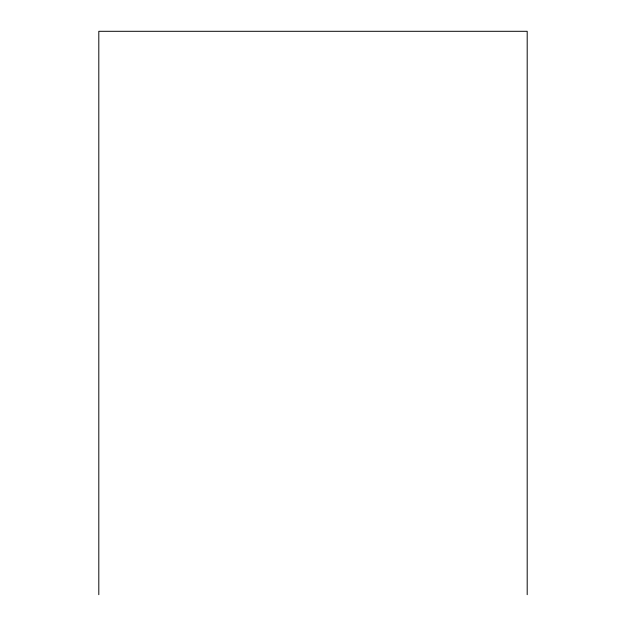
<?xml version="1.0" encoding="UTF-8"?>
<svg xmlns="http://www.w3.org/2000/svg" width="626" height="626" viewBox="0 0 626 626"><rect width="100%" height="100%" fill="white"/><g stroke="black" fill="none" stroke-linecap="round" stroke-linejoin="round"><path stroke-width="0.94" d="M527.194 594.7L527.194 31.3L98.806 31.3L98.806 594.7"/></g></svg>
